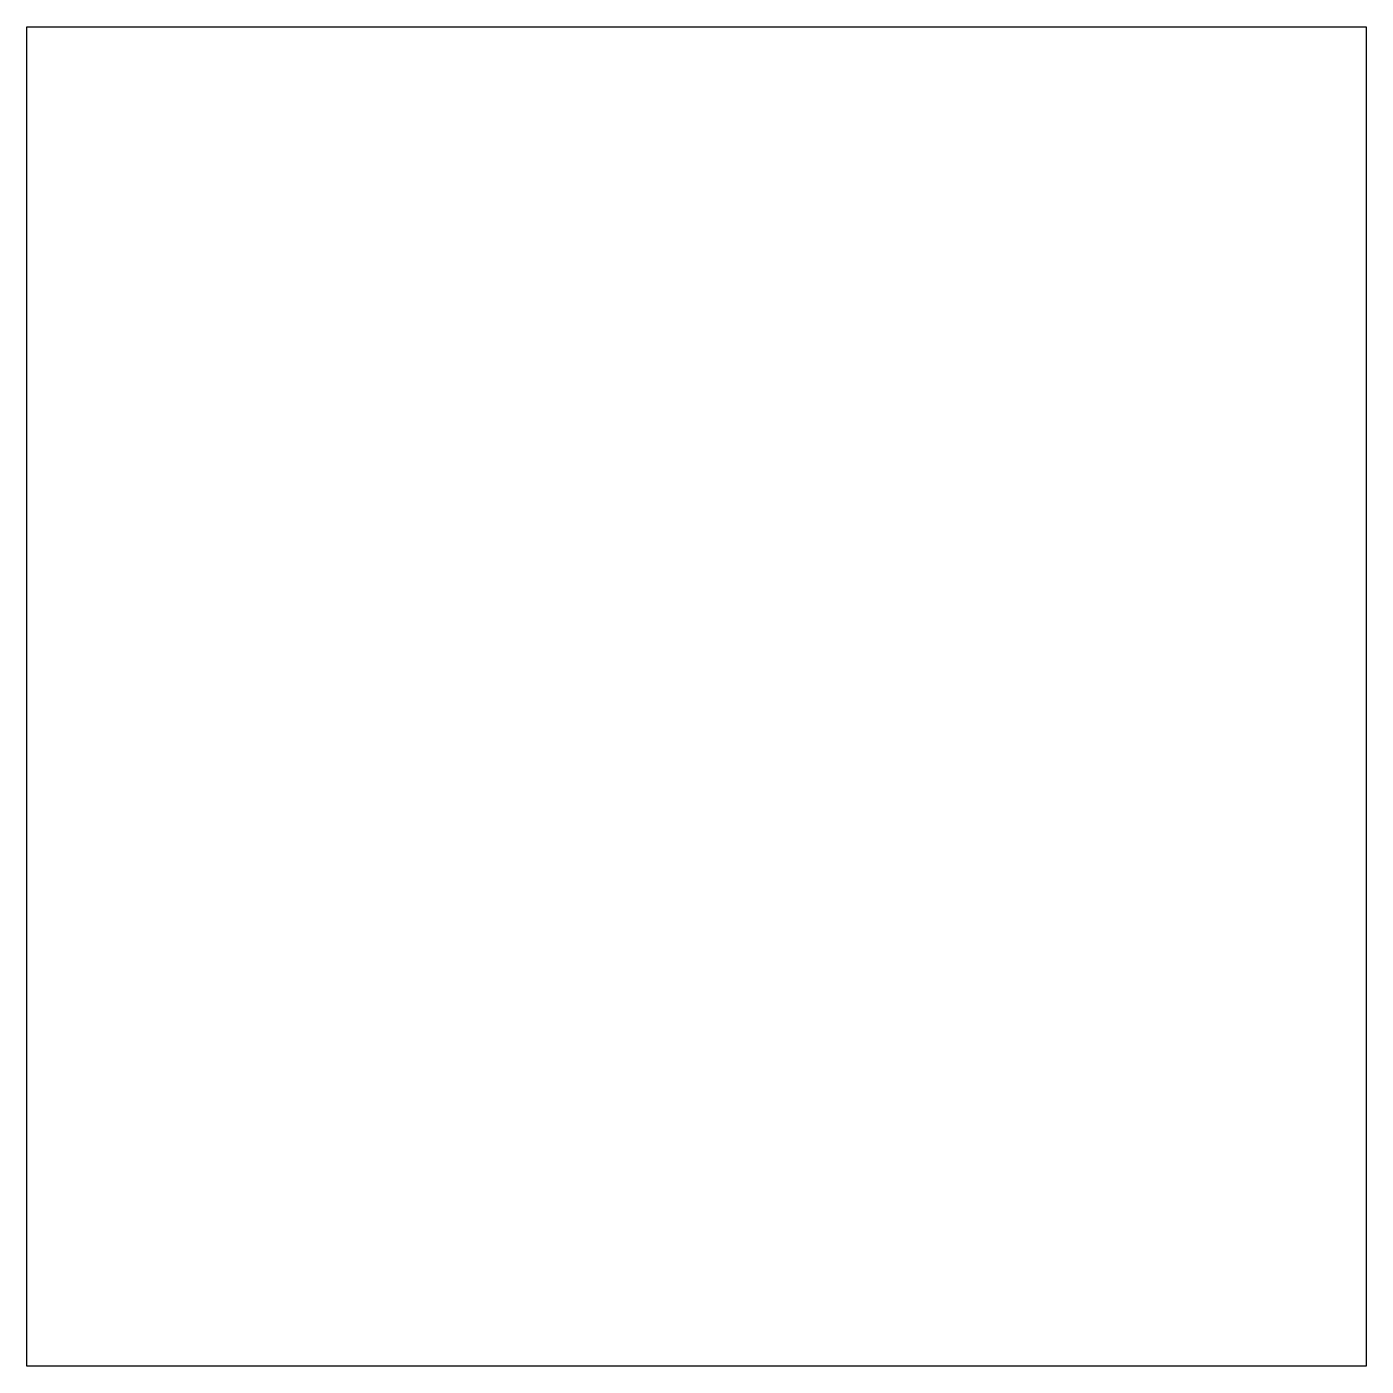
# Model space of a CAD drawing. Extents: x 0 to 10, y 0 to 10.
import ezdxf

# ---------------------------------------------------------------- set-up
doc = ezdxf.new("R2010")
doc.units = 0
doc.layers.add('Sketch', color=7, linetype='CONTINUOUS')

msp = doc.modelspace()

# ---------------------------------------------------------------- linework, layer by layer
at = {"layer": 'Sketch'}
for p, q in [((0, 10), (10, 10)), ((0, 0), (0, 10)), ((10, 10), (10, 0)), ((10, 0), (0, 0))]:
    msp.add_line(p, q, dxfattribs=at)

doc.saveas('drawing.dxf')
